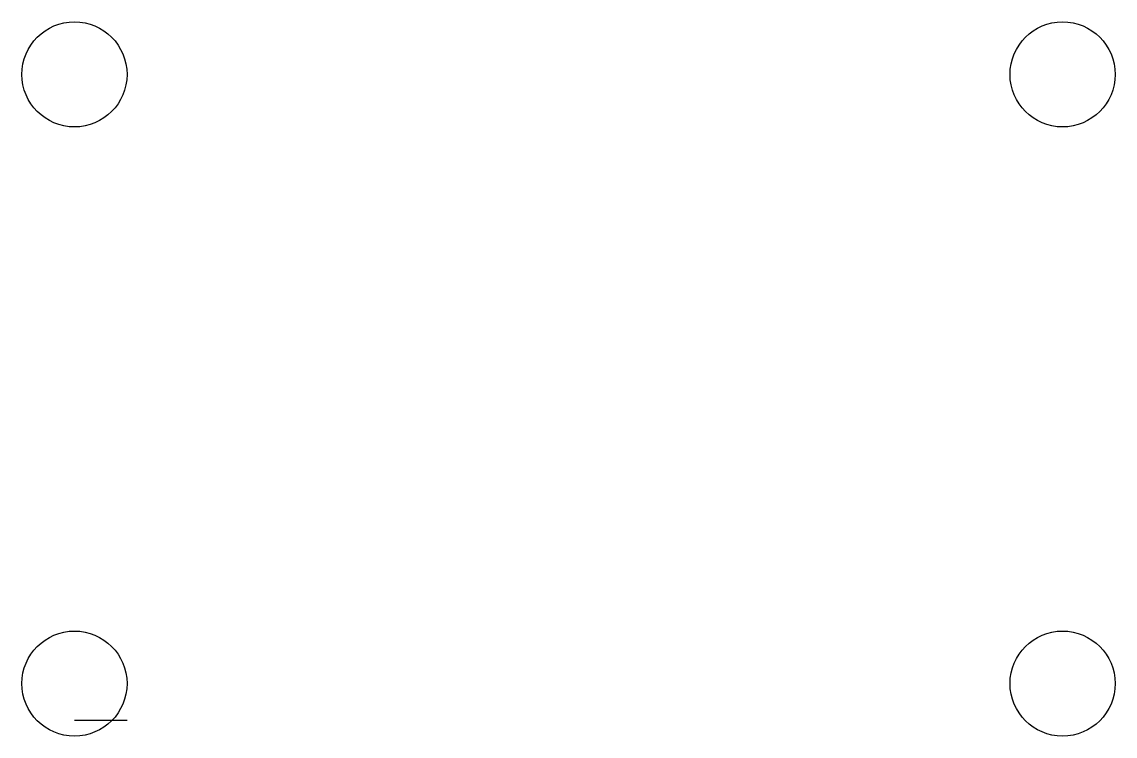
# Model space of a CAD drawing. Header units: millimetres. Extents: x 2676 to 2884, y -162 to -26.
import ezdxf

# ---------------------------------------------------------------- set-up
doc = ezdxf.new("R2010")
doc.units = ezdxf.units.MM

msp = doc.modelspace()

# ---------------------------------------------------------------- linework, layer by layer
msp.add_line((2696.15, -158.9, 100), (2686.15, -158.9, 100))
for centre in [(2686.15, -35.93, 100), (2874.15, -35.93, 100), (2686.15, -151.86, 100), (2874.15, -151.86, 100)]:
    msp.add_circle(centre, 10)

doc.saveas('drawing.dxf')
